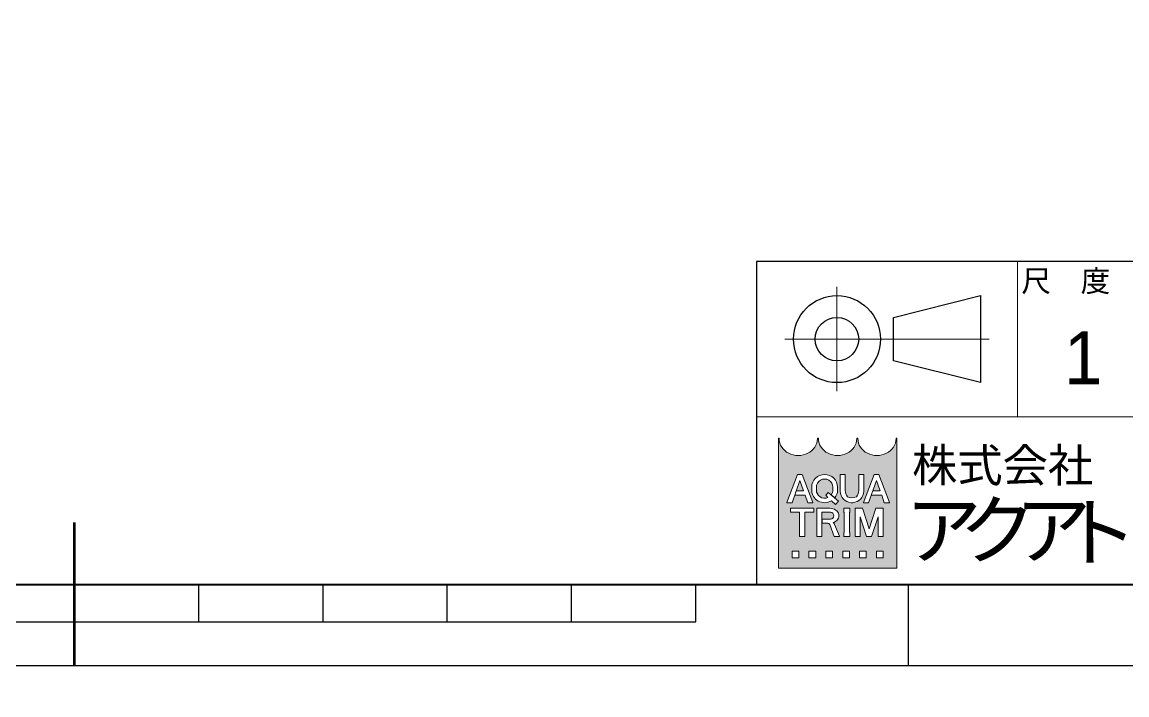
# Model space of a CAD drawing. Header units: millimetres. Extents: x 0 to 51411, y 0 to 16902.
# Drawn here: x 24248 to 24781, y 611 to 936 of the extents above; entities that cross this region are included whole.
import ezdxf
from ezdxf import colors
from ezdxf.entities.mleader import LeaderData, LeaderLine
from ezdxf.enums import TextEntityAlignment as Align
from ezdxf.math import Vec2, Vec3

# ---------------------------------------------------------------- set-up
doc = ezdxf.new("R2010")
doc.units = ezdxf.units.MM
doc.layers.add('07_寸法線', color=3, linetype='Continuous', lineweight=9)
doc.layers.add('99_図枠', color=7, linetype='Continuous', lineweight=40)
doc.styles.add('MS_G', font='MS Gothic.ttf')
doc.styles.get("Standard").update_dxf_attribs({"font": 'arial.ttf'})
doc.styles.add('表題用', font='MS PGothic.ttf')

# ---------------------------------------------------------------- blocks, each defined once
blk = doc.blocks.new('AM_BALLOON1')
at = {"transparency": 16777216}
blk.add_circle((0, 0), 5, dxfattribs=at)
blk.add_attdef('B_NUMBER', text='', height=3, dxfattribs=at).set_placement((0, 0), align=Align.MIDDLE_CENTER)
blk = doc.blocks.new('_OPEN')
at = {"color": 0, "linetype": 'ByBlock'}
for p, q in [((-1, 0.1666666666666666), (0, 0)), ((0, 0), (-1, -0.1666666666666666)), ((0, 0), (-1, 0))]:
    blk.add_line(p, q, dxfattribs=at)

msp = doc.modelspace()

# ---------------------------------------------------------------- hatches: boundary and pattern name
at = {"layer": '99_図枠', "lineweight": 5}
h = msp.add_hatch(color=256, dxfattribs=at)
h.dxf.hatch_style = 1
edge = h.paths.add_edge_path()
edge.add_arc((24670.23692709815, 734.5054424822902), 0.2716837199989025, 90, 180)
edge.add_ellipse((24660.72799689819, 734.5054424822902), major_axis=(-9.237246479962684, 0), ratio=0.8823529411764703, start_angle=360, end_angle=540, ccw=False)
edge.add_arc((24651.21906669823, 734.5054424822902), 0.2716837199989025, 3.187317984128254, 180.000000000026)
edge.add_ellipse((24641.71013649827, 734.5054424822902), major_axis=(-9.237246479962684, 0), ratio=0.8823529411764703, start_angle=360, end_angle=540, ccw=False)
edge.add_arc((24632.2012062983, 734.5054424822902), 0.2716837199989025, 3.187317984128254, 180)
edge.add_ellipse((24622.69227609834, 734.5054424822902), major_axis=(-9.237246479962684, 0), ratio=0.8823529411764703, start_angle=360, end_angle=540, ccw=False)
edge.add_arc((24613.18334589838, 734.5054424822902), 0.2716837199989025, 3.187317984128254, 90)
edge.add_line((24613.18334589838, 734.7771262022925), (24613.18334589838, 672.0181868825457))
edge.add_line((24613.18334589838, 672.0181868825439), (24670.23692709815, 672.0181868825439))
edge.add_line((24670.23692709815, 672.0181868825439), (24670.23692709815, 734.7771262022907))
h.paths.add_polyline_path([(24622.38330140924, 717.1681574679842), (24624.63588801726, 717.1681574679842), (24629.75832027323, 703.6491755608349), (24629.75832027323, 703.5839714680351), (24627.31962943601, 703.5839714680351), (24626.04439649926, 707.1652397916496), (24621.02912967124, 707.1652397916496), (24621.7643709254, 709.2300360636455), (24625.30915524511, 709.2300360636455), (24623.50959471325, 714.2837865930142), (24619.6995599905, 703.5839714680351), (24617.26086915328, 703.5839714680351), (24617.26086915328, 703.6491755608349)], flags=16)
edge = h.paths.add_edge_path(flags=16)
edge.add_ellipse((24635.4276526243, 711.1911156280057), major_axis=(-6.248725559974757, 0), ratio=0.9565217391304348, start_angle=180, end_angle=360, ccw=False)
edge.add_line((24641.67637818427, 711.1911156280057), (24641.67637818427, 709.5610133080136))
edge.add_ellipse((24635.4276526243, 709.5610133080136), major_axis=(-6.248725559974757, 0), ratio=0.9565217391304348, start_angle=142.105255317713, end_angle=180, ccw=False)
edge.add_line((24640.35877457059, 705.8898375801964), (24638.60800565308, 707.3324907051465))
edge.add_ellipse((24635.4276526243, 709.7208668009353), major_axis=(3.984475501982987, 0), ratio=0.9950358206786513, start_angle=-37.0427632869818, end_angle=0)
edge.add_line((24639.41212312436, 709.7207128887076), (24639.41212312436, 711.0312621350822))
edge.add_ellipse((24635.4276526243, 711.0312621350768), major_axis=(3.984470500066011, 0), ratio=0.9947182625257319, start_angle=360, end_angle=540)
edge.add_line((24631.44318212423, 711.0312621350768), (24631.44318212423, 709.7207270752406))
edge.add_ellipse((24635.4276526243, 709.7208668009353), major_axis=(3.984475501982987, 0), ratio=0.9950358206786513, start_angle=-180, end_angle=-65.75794872216291)
edge.add_line((24637.06364781869, 706.1057817376259), (24635.95430213229, 707.18544072441))
edge.add_line((24635.95430213228, 707.1854407244118), (24637.15771369808, 708.4632962082742))
edge.add_line((24637.15771369808, 708.4632962082742), (24642.18946635736, 704.3170758674405))
edge.add_line((24642.18946635736, 704.3170758674405), (24640.61709022573, 702.6474314003226))
edge.add_line((24640.61709022571, 702.6474314003262), (24638.72820244026, 704.4857715115977))
edge.add_ellipse((24635.4276526243, 709.5610133080136), major_axis=(-6.248725559974757, 0), ratio=0.9565217391304348, start_angle=0, end_angle=121.88362473889401, ccw=False)
edge.add_line((24629.17892706433, 709.5610133080136), (24629.17892706433, 711.1911156280057))
h.paths.add_polyline_path([(24630.16237383505, 700.8671342680445), (24630.16237383505, 698.9653482280537), (24626.08711803507, 698.9653482280537, 0.4142135623730951), (24625.81543431507, 698.6936645080514), (24625.81543431507, 687.2829482681027), (24623.37028083508, 687.2829482681027), (24623.37028083508, 698.6936645080514, 0.4142135623730951), (24623.09859711508, 698.9653482280537), (24619.02334131509, 698.9653482280537), (24619.02334131509, 700.8671342680445)], flags=16)
edge = h.paths.add_edge_path(flags=16)
edge.add_line((24631.71092689708, 700.8671342680445), (24637.95965245706, 700.8671342680445))
edge.add_ellipse((24637.95965245705, 697.2937001913942), major_axis=(-4.385548656235335, 7.500000000000001e-16), ratio=0.8148203011203055, start_angle=111.3869747349855, end_angle=270, ccw=False)
edge.add_arc((24638.63218767683, 692.4509139508391), 1.776322156966098, 22.272952259934925, 58.5531130129101, ccw=False)
edge.add_line((24640.27597621008, 693.1241744229173), (24642.61688483329, 687.3916217560982))
edge.add_line((24642.61688483329, 687.3916217561), (24642.61688483329, 687.2829482681009))
edge.add_line((24642.61688483329, 687.2829482681027), (24639.9815527493, 687.2829482681027))
edge.add_line((24639.9815527493, 687.2829482681027), (24637.91351386123, 693.0393680146044))
edge.add_arc((24636.90540215733, 692.6335312347492), 1.08673487999562, 21.92829786654815, 90)
edge.add_line((24636.90540215733, 693.7202661147403), (24634.23758549307, 693.7202661147403))
edge.add_line((24634.23758549307, 693.7202661147403), (24634.23758549307, 695.622052154733))
edge.add_line((24634.23758549307, 695.6220521547384), (24638.28567292105, 695.6220521547384))
edge.add_arc((24638.22738365106, 697.2937001913942), 1.672663982233704, 271.9970571044072, 448.0029428955928)
edge.add_line((24638.28567292105, 698.9653482280537), (24634.15608037707, 698.9653482280537))
edge.add_line((24634.15608037707, 698.9653482280537), (24634.15608037707, 687.2829482681009))
edge.add_line((24634.15608037707, 687.2829482681027), (24631.71092689708, 687.2829482681027))
edge.add_line((24631.71092689708, 687.2829482681027), (24631.71092689708, 700.86713426805))
h.paths.add_polyline_path([(24642.93226445353, 717.1681574679842), (24645.37741793352, 717.1681574679842), (24645.37741793352, 709.5610133080136, 0.175030561155744), (24646.45607512423, 706.4475632134763, 0.2571496110314638), (24650.81917002278, 706.4475632134763, 0.1750305611562702), (24651.89782721348, 709.5610133080172), (24651.89782721348, 717.1681574679842), (24654.34298069347, 717.1681574679842), (24654.34298069347, 709.0695310236824, -0.3793912406243967), (24649.0451481535, 703.5839714680351), (24648.2300969935, 703.5839714680351, -0.3793912406243716), (24642.93226445353, 709.0695310236824)], flags=16)
h.paths.add_polyline_path([(24644.67719266315, 700.8671342680445), (24647.66571358313, 700.8671342680445), (24647.66571358313, 698.9653482280537, 0.4142135623730951), (24647.39402986314, 698.6936645080514), (24647.39402986314, 689.4564180280886, 0.4142135623730951), (24647.66571358313, 689.1847343080935), (24647.66571358313, 687.2829482681027), (24644.67719266315, 687.2829482681027), (24644.67719266315, 689.1847343080935, 0.4142135623730951), (24644.94887638315, 689.4564180280886), (24644.94887638315, 698.6936645080514, 0.4142135623730951), (24644.67719266315, 698.9653482280537)], flags=16)
h.paths.add_polyline_path([(24650.11351446839, 700.8671342680445), (24653.66159228706, 700.8671342680445), (24656.90560746836, 691.0011544816789), (24660.14962264967, 700.8671342680445), (24663.69995203326, 700.8671342680445), (24663.69995203326, 687.2829482681027), (24661.25479855327, 687.2829482681027), (24661.25479855327, 696.7918784680642), (24658.12818420836, 687.2829482681027), (24655.68303072837, 687.2829482681027), (24652.55641638345, 696.7918784680642), (24652.55866794838, 687.2829482681027), (24650.11351446839, 687.2829482681027)], flags=16)
h.paths.add_polyline_path([(24659.32775241927, 717.1681574679842), (24661.58033902728, 717.1681574679842), (24666.70277128325, 703.6491755608349), (24666.70277128325, 703.5839714680351), (24664.26408044602, 703.5839714680351), (24662.98884750928, 707.1652397916496), (24657.97358068127, 707.1652397916496), (24658.70882193542, 709.2300360636455), (24662.25360625513, 709.2300360636455), (24660.45404572328, 714.2837865930142), (24656.64401100052, 703.5839714680351), (24654.2053201633, 703.5839714680351), (24654.2053201633, 703.6491755608349)], flags=16)
h.paths.add_polyline_path([(24619.70375517836, 680.1686984825119), (24622.96395981834, 680.1686984825119), (24622.96395981834, 676.9084938425276), (24619.70375517836, 676.9084938425276)], flags=16)
h.paths.add_polyline_path([(24627.85426677832, 680.1686984825119), (24631.1144714183, 680.1686984825119), (24631.1144714183, 676.9084938425276), (24627.85426677832, 676.9084938425276)], flags=16)
h.paths.add_polyline_path([(24636.00477837829, 680.1686984825119), (24639.26498301828, 680.1686984825119), (24639.26498301828, 676.9084938425276), (24636.00477837829, 676.9084938425276)], flags=16)
h.paths.add_polyline_path([(24644.15528997825, 680.1686984825119), (24647.41549461824, 680.1686984825119), (24647.41549461824, 676.9084938425276), (24644.15528997825, 676.9084938425276)], flags=16)
h.paths.add_polyline_path([(24652.30580157822, 680.1686984825119), (24655.56600621821, 680.1686984825119), (24655.56600621821, 676.9084938425276), (24652.30580157822, 676.9084938425276)], flags=16)
h.paths.add_polyline_path([(24660.45631317819, 680.1686984825119), (24663.71651781817, 680.1686984825119), (24663.71651781817, 676.9084938425276), (24660.45631317819, 676.9084938425276)], flags=16)

# ---------------------------------------------------------------- linework, layer by layer
at = {"layer": '99_図枠', "lineweight": 13}
for p, q in [((24728.54025943617, 745.0510865412234), (24728.54025943617, 820.0510865409251)), ((24641.39025943652, 757.3510865411754), (24641.39025943652, 807.7510865409731)), ((24616.19025943663, 782.5510865410706), (24714.89025943622, 782.5510865410706)), ((24946.63116852613, 745.0510865412234), (24602.54025943668, 745.0510865412234))]:
    msp.add_line(p, q, dxfattribs=at)
at = {"layer": '99_図枠', "lineweight": 5}
for p, q in [((24613.18334589838, 672.0181868825439), (24613.18334589838, 734.7771262022925)), ((24670.23692709815, 734.7771262022925), (24670.23692709815, 672.0181868825439)), ((24617.26086915328, 703.6491755608349), (24622.38330140924, 717.1681574679842)), ((24622.38330140924, 717.1681574679842), (24624.63588801726, 717.1681574679842)), ((24629.75832027323, 703.6491755608349), (24624.63588801726, 717.1681574679842)), ((24642.93226445353, 709.0695310236824), (24642.93226445353, 717.1681574679842)), ((24645.37741793352, 717.1681574679842), (24642.93226445353, 717.1681574679842)), ((24645.37741793352, 709.5610133080136), (24645.37741793352, 717.1681574679842)), ((24651.89782721348, 709.5610133080136), (24651.89782721348, 717.1681574679842)), ((24651.89782721348, 717.1681574679842), (24654.34298069347, 717.1681574679842)), ((24654.2053201633, 703.6491755608349), (24659.32775241927, 717.1681574679842)), ((24654.34298069347, 709.0695310236824), (24654.34298069347, 717.1681574679842)), ((24659.32775241927, 717.1681574679842), (24661.58033902728, 717.1681574679842)), ((24666.70277128325, 703.6491755608349), (24661.58033902728, 717.1681574679842)), ((24619.6995599905, 703.5839714680351), (24623.50959471325, 714.2837865930142)), ((24625.30915524511, 709.2300360636455), (24623.50959471325, 714.2837865930142)), ((24629.17892706433, 711.1911156280057), (24629.17892706433, 709.5610133080136)), ((24631.44318212423, 711.0312621350768), (24631.44318212423, 709.7271802790838)), ((24639.41212312436, 711.0312621350768), (24639.41212312436, 709.7271802790838)), ((24641.67637818427, 711.1911156280057), (24641.67637818427, 709.5610133080136)), ((24656.64401100052, 703.5839714680351), (24660.45404572328, 714.2837865930142)), ((24662.25360625513, 709.2300360636455), (24660.45404572328, 714.2837865930142)), ((24621.02912967124, 707.1652397916496), (24621.7643709254, 709.2300360636455)), ((24621.02912967124, 707.1652397916496), (24626.04439649926, 707.1652397916496)), ((24621.7643709254, 709.2300360636455), (24625.30915524511, 709.2300360636455)), ((24627.31962943601, 703.5839714680351), (24626.04439649926, 707.1652397916496)), ((24635.95430213228, 707.1854407244118), (24637.15771369808, 708.4632962082742)), ((24635.95430213228, 707.1854407244118), (24637.06364781869, 706.1057817376259)), ((24637.15771369808, 708.4632962082742), (24642.18946635736, 704.3170758674405)), ((24638.60800565309, 707.3324907051447), (24640.35877457059, 705.8898375801964)), ((24638.72820244027, 704.4857715115995), (24640.61709022571, 702.6474314003262)), ((24657.97358068127, 707.1652397916496), (24658.70882193542, 709.2300360636455)), ((24657.97358068127, 707.1652397916496), (24662.98884750928, 707.1652397916496)), ((24658.70882193542, 709.2300360636455), (24662.25360625513, 709.2300360636455)), ((24664.26408044602, 703.5839714680351), (24662.98884750928, 707.1652397916496)), ((24617.26086915328, 703.5839714680351), (24617.26086915328, 703.6491755608349)), ((24617.26086915328, 703.6491755608349), (24617.26086915328, 703.6491755608349)), ((24617.26086915328, 703.5839714680351), (24617.26086915328, 703.6491755608349)), ((24617.26086915328, 703.5839714680351), (24619.6995599905, 703.5839714680351)), ((24619.02334131509, 700.8671342680445), (24630.16237383505, 700.8671342680445)), ((24619.02334131509, 700.8671342680445), (24619.02334131509, 698.9653482280537)), ((24629.75832027323, 703.5839714680351), (24627.31962943601, 703.5839714680351)), ((24629.75832027323, 703.5839714680351), (24629.75832027323, 703.6491755608349)), ((24630.16237383505, 700.8671342680445), (24630.16237383505, 698.9653482280537)), ((24631.71092689708, 700.8671342680445), (24631.71092689708, 687.2829482681027)), ((24631.71092689708, 700.8671342680445), (24637.95965245705, 700.8671342680445)), ((24640.61709022571, 702.6474314003262), (24642.18946635736, 704.3170758674405)), ((24644.67719266315, 700.8671342680445), (24647.66571358313, 700.8671342680445)), ((24644.67719266315, 700.8671342680445), (24644.67719266315, 698.9653482280537)), ((24647.66571358313, 700.8671342680445), (24647.66571358313, 698.9653482280537)), ((24649.0451481535, 703.5839714680351), (24648.2300969935, 703.5839714680351)), ((24650.11351446839, 700.8671342680445), (24650.11351446839, 687.2829482681027)), ((24650.11351446839, 700.8671342680445), (24653.66159228706, 700.8671342680445)), ((24656.90560746836, 691.0011544816789), (24653.66159228706, 700.8671342680445)), ((24654.2053201633, 703.5839714680351), (24654.2053201633, 703.6491755608349)), ((24654.2053201633, 703.6491755608349), (24654.2053201633, 703.6491755608349)), ((24654.2053201633, 703.5839714680351), (24654.2053201633, 703.6491755608349)), ((24654.2053201633, 703.5839714680351), (24656.64401100052, 703.5839714680351)), ((24656.90560746836, 691.0011544816789), (24660.14962264967, 700.8671342680445)), ((24663.69995203326, 700.8671342680445), (24660.14962264967, 700.8671342680445)), ((24663.69995203326, 687.2829482681027), (24663.69995203326, 700.8671342680445)), ((24666.70277128325, 703.5839714680351), (24664.26408044602, 703.5839714680351)), ((24666.70277128325, 703.5839714680351), (24666.70277128325, 703.6491755608349)), ((24619.02334131509, 698.9653482280537), (24623.09859711508, 698.9653482280537)), ((24623.37028083508, 687.2829482681027), (24623.37028083508, 698.6936645080514)), ((24625.81543431507, 687.2829482681027), (24625.81543431507, 698.6936645080514)), ((24626.08711803507, 698.9653482280537), (24630.16237383505, 698.9653482280537)), ((24634.15608037707, 687.2829482681027), (24634.15608037707, 698.9653482280537)), ((24634.15608037707, 698.9653482280537), (24638.28567292105, 698.9653482280537)), ((24634.23758549307, 693.7202661147403), (24634.23758549307, 695.6220521547384)), ((24634.23758549307, 695.6220521547384), (24638.28567292105, 695.6220521547384)), ((24634.23758549307, 693.7202661147403), (24636.90540215733, 693.7202661147403)), ((24644.94887638315, 689.4564180280886), (24644.94887638315, 698.6936645080514)), ((24647.39402986314, 689.4564180280886), (24647.39402986314, 698.6936645080514)), ((24652.55866794838, 687.2829482681027), (24652.55641638345, 696.7918784680642)), ((24655.68303072837, 687.2829482681027), (24652.55641638345, 696.7918784680642)), ((24658.12818420836, 687.2829482681027), (24661.25479855327, 696.7918784680642)), ((24661.25479855327, 696.7918784680642), (24661.25479855327, 687.2829482681027)), ((24637.91351386122, 693.0393680146026), (24639.9815527493, 687.2829482681027)), ((24640.27597621008, 693.124174422921), (24642.61688483329, 687.3916217561)), ((24644.67719266315, 687.2829482681027), (24644.67719266315, 689.1847343080935)), ((24647.66571358313, 687.2829482681027), (24647.66571358313, 689.1847343080935)), ((24623.37028083508, 687.2829482681027), (24625.81543431507, 687.2829482681027)), ((24631.71092689708, 687.2829482681027), (24634.15608037707, 687.2829482681027)), ((24639.9815527493, 687.2829482681027), (24642.61688483329, 687.2829482681027)), ((24642.61688483329, 687.3916217561), (24642.61688483329, 687.2829482681027)), ((24644.67719266315, 687.2829482681027), (24647.66571358313, 687.2829482681027)), ((24650.11351446839, 687.2829482681027), (24652.55866794838, 687.2829482681027)), ((24655.68303072837, 687.2829482681027), (24658.12818420836, 687.2829482681027)), ((24661.25479855327, 687.2829482681027), (24663.69995203326, 687.2829482681027)), ((24619.70375517836, 680.1686984825119), (24622.96395981834, 680.1686984825119)), ((24619.70375517836, 680.1686984825119), (24619.70375517836, 676.9084938425276)), ((24622.96395981834, 680.1686984825119), (24622.96395981834, 676.9084938425276)), ((24627.85426677832, 680.1686984825119), (24631.1144714183, 680.1686984825119)), ((24627.85426677832, 680.1686984825119), (24627.85426677832, 676.9084938425276)), ((24631.1144714183, 680.1686984825119), (24631.1144714183, 676.9084938425276)), ((24636.00477837829, 680.1686984825119), (24639.26498301828, 680.1686984825119)), ((24636.00477837829, 680.1686984825119), (24636.00477837829, 676.9084938425276)), ((24639.26498301828, 680.1686984825119), (24639.26498301828, 676.9084938425276)), ((24644.15528997825, 680.1686984825119), (24647.41549461824, 680.1686984825119)), ((24644.15528997825, 680.1686984825119), (24644.15528997825, 676.9084938425276)), ((24647.41549461824, 680.1686984825119), (24647.41549461824, 676.9084938425276)), ((24652.30580157822, 680.1686984825119), (24655.56600621821, 680.1686984825119)), ((24652.30580157822, 680.1686984825119), (24652.30580157822, 676.9084938425276)), ((24655.56600621821, 680.1686984825119), (24655.56600621821, 676.9084938425276)), ((24663.71651781817, 680.1686984825119), (24660.45631317819, 680.1686984825119)), ((24660.45631317819, 680.1686984825119), (24660.45631317819, 676.9084938425276)), ((24663.71651781817, 680.1686984825119), (24663.71651781817, 676.9084938425276)), ((24622.96395981834, 676.9084938425276), (24619.70375517836, 676.9084938425276)), ((24631.1144714183, 676.9084938425276), (24627.85426677832, 676.9084938425276)), ((24639.26498301828, 676.9084938425276), (24636.00477837829, 676.9084938425276)), ((24647.41549461824, 676.9084938425276), (24644.15528997825, 676.9084938425276)), ((24655.56600621821, 676.9084938425276), (24652.30580157822, 676.9084938425276)), ((24660.45631317819, 676.9084938425276), (24663.71651781817, 676.9084938425276)), ((24670.23692709815, 672.0181868825439), (24613.18334589838, 672.0181868825439))]:
    msp.add_line(p, q, dxfattribs=at)
at = {"layer": '99_図枠', "lineweight": 53}
msp.add_line((24273.20025943329, 625.0510865415508), (24273.20025943329, 694.0510865415508), dxfattribs=at)
at = {"layer": '99_図枠', "lineweight": 25}
for p, q in [((24333.20025943329, 646.0510865415508), (24333.20025943329, 664.0510865415508)), ((24393.20025943329, 646.0510865415508), (24393.20025943329, 664.0510865415508)), ((24453.20025943329, 646.0510865415508), (24453.20025943329, 664.0510865415508)), ((24513.20025943329, 646.0510865415508), (24513.20025943329, 664.0510865415508)), ((24573.20025943329, 646.0510865415508), (24573.20025943329, 664.0510865415508)), ((24675.98025943329, 625.0510865415508), (24675.98025943329, 664.0510865415508)), ((23973.20025943329, 646.0510865415508), (24573.20025943329, 646.0510865415508))]:
    msp.add_line(p, q, dxfattribs=at)
at = {"layer": '99_図枠'}
msp.add_lwpolyline([(23181.74025943328, 664.0510865415508), (25442.54025943328, 664.0510865415508), (25442.54025943328, 2294.989086541553), (23181.74025943328, 2294.989086541553)], close=True, dxfattribs=at)
at = {"layer": '99_図枠', "lineweight": 25}
msp.add_lwpolyline([(24602.54025943668, 664.0510865415508), (25442.54025943328, 664.0510865415508), (25442.54025943328, 820.0510865409251), (24602.54025943668, 820.0510865409251)], close=True, dxfattribs=at)
msp.add_lwpolyline([(24668.69025943641, 793.051086541027), (24710.69025943624, 803.5510865409906), (24710.69025943624, 761.5510865411579), (24668.69025943641, 772.0510865411143), (24668.69025943641, 793.051086541027)], dxfattribs=at)
for radius in [20.99999999991515, 10.49999999995758]:
    msp.add_circle((24641.39025943652, 782.5510865410706), radius, dxfattribs=at)
at = {"layer": '99_図枠', "lineweight": 5}
for centre, radius, start, end in [((24613.18334589838, 734.5054424822902), 0.2716837199989025, 0, 90), ((24632.2012062983, 734.5054424822902), 0.2716837199989025, 0, 180), ((24632.2012062983, 734.5054424822902), 0.2716837199989025, 0, 90), ((24651.21906669823, 734.5054424822902), 0.2716837199989025, 0, 180), ((24670.23692709815, 734.5054424822902), 0.2716837199989025, 90, 180), ((24648.67559893439, 709.3152721658462), 5.748589363319725, 182.4500309922622, 265.555257288629), ((24650.22751854468, 709.4977585561337), 4.850513076163407, 179.2527938813873, 218.9645718468711), ((24648.6376225735, 710.408857581444), 4.522278446000136, 241.1577278083185, 298.8422721916815), ((24648.59964621261, 709.3152721658462), 5.748589363319725, 274.444742711371, 357.5499690077378), ((24647.04772660232, 709.4977585561337), 4.85051307616286, 321.0354281531289, 0.7472061186126783), ((24623.09859711508, 698.6936645080514), 0.2716837199989025, 0, 90), ((24626.08711803507, 698.6936645080514), 0.2716837199989025, 90, 180), ((24636.90540215733, 692.6335312347492), 1.08673487999561, 21.92829786655176, 90), ((24638.22738365106, 697.2937001913942), 1.672663982233704, 271.9970571043542, 88.00294289543729), ((24638.63218767683, 692.4509139508391), 1.776322156966128, 22.27295225998464, 58.55311301286493), ((24644.67719266315, 698.6936645080514), 0.2716837199989025, 0, 90), ((24647.66571358313, 698.6936645080514), 0.2716837199989025, 90, 180), ((24644.67719266315, 689.4564180280886), 0.2716837199989025, 270, 0), ((24647.66571358313, 689.4564180280886), 0.2716837199989025, 180, 270)]:
    msp.add_arc(centre, radius, start, end, dxfattribs=at)
for centre, major_axis, ratio, start_param, end_param in [((24622.69227609834, 734.5054424822902), (-9.237246479962684, 0), 0.8823529411764703, 6.283185307179585, 9.424777960769381), ((24641.71013649827, 734.5054424822902), (-9.237246479962684, 0), 0.8823529411764703, 6.283185307179585, 9.424777960769381), ((24660.72799689819, 734.5054424822902), (-9.237246479962684, 0), 0.8823529411764703, 6.283185307179585, 9.424777960769381), ((24635.4276526243, 711.1911156280057), (-6.248725559974757, 0), 0.9565217391304348, 3.141592653589793, 6.283185307179585), ((24635.4276526243, 711.0312621350768), (3.984470500066011, 0), 0.9947182625257319, 6.283185307179585, 9.424777960769381), ((24637.95965245705, 697.2937001913942), (-4.385548656235335, 7.500000000000001e-16), 0.8148203011203055, 1.944069452961234, 4.712388980384689)]:
    msp.add_ellipse(centre, major_axis=major_axis, ratio=ratio, start_param=start_param, end_param=end_param, dxfattribs=at)
at = {"layer": '99_図枠', "lineweight": 5, "extrusion": (0, 0, -1)}
for centre, major_axis, ratio, start_param, end_param in [((24635.4276526243, 709.7208668009353), (3.984475501982987, 0), 0.9950358206786509, 7.430878021738926, 9.424777960769381), ((24635.4276526243, 709.7208668009353), (3.984475501982987, 0), 0.9950358206786509, 6.283185307179585, 6.929703490574294), ((24635.4276526243, 709.5610133080136), (-6.248725559974757, 0), 0.9565217391304348, 4.155914751220672, 6.283185307179585), ((24635.4276526243, 709.5610133080136), (-6.248725559974757, 0), 0.9565217391304348, 3.141592653589793, 3.802980717498314)]:
    msp.add_ellipse(centre, major_axis=major_axis, ratio=ratio, start_param=start_param, end_param=end_param, dxfattribs=at)
at = {"layer": 'Defpoints'}
msp.add_lwpolyline([(23064.86025943328, 625.0510865415508), (25481.54025943328, 625.0510865415508), (25481.54025943328, 2333.989086541553), (23064.86025943328, 2333.989086541553)], close=True, dxfattribs=at)

# ---------------------------------------------------------------- texts
at = {"style": '表題用'}
msp.add_attdef('1：3', text='', height=25.5, dxfattribs=at).set_placement((24787.04025943593, 773.5510865411106), align=Align.MIDDLE)
at = {"layer": '99_図枠', "style": '表題用'}
msp.add_text('尺\u3000度', height=10.5, dxfattribs=at).set_placement((24730.44306591863, 810.6574177953826), align=Align.MIDDLE_LEFT)
at = {"layer": '99_図枠', "lineweight": 5, "style": 'MS_G'}
for s, height, p in [('株式会社', 16.0379999999352, (24721.39907070777, 721.6411508071378)), ('ク', 27.08639999989055, (24718.88927697967, 690.4084973486551)), ('ア', 27.08639999989055, (24692.78303747588, 690.4084973486551)), ('ア', 27.08639999989055, (24745.72920211377, 690.4084973486551)), ('ト', 27.08639999989055, (24768.08194322796, 689.268497348663))]:
    msp.add_text(s, height=height, dxfattribs=at).set_placement(p, align=Align.MIDDLE_CENTER)

# ---------------------------------------------------------------- leaders
at = {"layer": '07_寸法線'}
ml = msp.add_multileader_block('Standard', dxfattribs=at)
ml.set_content('AM_BALLOON1', color=256, scale=7.087070454545452)
ml.set_attribute('B_NUMBER', '28', width=0)
ml.set_leader_properties(color=256, linetype='ByLayer', lineweight=-1)
ml.set_arrow_properties(name='OPEN')
ml.build(insert=Vec2(0, 0))
ml.multileader.update_dxf_attribs({"leader_type": 0, "has_dogleg": 0, "text_right_attachment_type": 6, "dogleg_length": 0, "arrow_head_size": 3.54375, "scale": 2.5, "block_connection_type": 1})
ctx = ml.context
ctx.base_point, ctx.scale, ctx.char_height, ctx.arrow_head_size, ctx.landing_gap_size, ctx.plane_origin = Vec3(32779.86790722382, 3275.518489826671), 2.5, 7.087499999999999, 3.54375, 3.54375, Vec3(32779.86790722382, 3275.518489826671)
ctx.right_attachment, ctx.attachment_type = 6, 1
notes = []
notes.append((ctx, [(0, (0, 0, 0), (0, 0), (1, 0), 1, [])]))
ctx.block.insert = Vec3(32779.86790722382, 3275.518489826671)
ml = msp.add_multileader_block('Standard', dxfattribs=at)
ml.set_content('AM_BALLOON1', color=256, scale=7.087070454545452)
ml.set_attribute('B_NUMBER', '29', width=0)
ml.set_leader_properties(color=256, linetype='ByLayer', lineweight=-1)
ml.set_arrow_properties(name='OPEN')
ml.build(insert=Vec2(0, 0))
ml.multileader.update_dxf_attribs({"leader_type": 0, "has_dogleg": 0, "text_right_attachment_type": 6, "dogleg_length": 0, "arrow_head_size": 3.54375, "scale": 2.5, "block_connection_type": 1})
ctx = ml.context
ctx.base_point, ctx.scale, ctx.char_height, ctx.arrow_head_size, ctx.landing_gap_size, ctx.plane_origin = Vec3(34667.76764677695, 3275.518489826671), 2.5, 7.087499999999999, 3.54375, 3.54375, Vec3(34667.76764677695, 3275.518489826671)
ctx.right_attachment, ctx.attachment_type = 6, 1
notes.append((ctx, [(0, (0, 0, 0), (0, 0), (1, 0), 1, [])]))
ctx.block.insert = Vec3(34667.76764677695, 3275.518489826671)
ml = msp.add_multileader_block('Standard', dxfattribs=at)
ml.set_content('AM_BALLOON1', color=256, scale=7.087070454545452)
ml.set_attribute('B_NUMBER', '27', width=0)
ml.set_leader_properties(color=256, linetype='ByLayer', lineweight=-1)
ml.set_arrow_properties(name='OPEN')
ml.build(insert=Vec2(0, 0))
ml.multileader.update_dxf_attribs({"leader_type": 0, "has_dogleg": 0, "text_right_attachment_type": 6, "dogleg_length": 0, "arrow_head_size": 3.54375, "scale": 2.5, "block_connection_type": 1})
ctx = ml.context
ctx.base_point, ctx.scale, ctx.char_height, ctx.arrow_head_size, ctx.landing_gap_size, ctx.plane_origin = Vec3(30037.827607833, 2881.683867340932), 2.5, 7.087499999999999, 3.54375, 3.54375, Vec3(30037.827607833, 2881.683867340932)
ctx.right_attachment, ctx.attachment_type = 6, 1
notes.append((ctx, [(0, (0, 0, 0), (0, 0), (1, 0), 1, [])]))
ctx.block.insert = Vec3(30037.827607833, 2881.683867340932)
ml = msp.add_multileader_block('Standard', dxfattribs=at)
ml.set_content('AM_BALLOON1', color=256, scale=7.087070454545452)
ml.set_attribute('B_NUMBER', '26', width=0)
ml.set_leader_properties(color=256, linetype='ByLayer', lineweight=-1)
ml.set_arrow_properties(name='OPEN')
ml.build(insert=Vec2(0, 0))
ml.multileader.update_dxf_attribs({"leader_type": 0, "has_dogleg": 0, "text_right_attachment_type": 6, "dogleg_length": 0, "arrow_head_size": 3.54375, "scale": 2.5, "block_connection_type": 1})
ctx = ml.context
ctx.base_point, ctx.scale, ctx.char_height, ctx.arrow_head_size, ctx.landing_gap_size, ctx.plane_origin = Vec3(28646.00433725809, 2598.074680459499), 2.5, 7.087499999999999, 3.54375, 3.54375, Vec3(28646.00433725809, 2598.074680459499)
ctx.right_attachment, ctx.attachment_type = 6, 1
notes.append((ctx, [(0, (0, 0, 0), (0, 0), (1, 0), 1, [])]))
ctx.block.insert = Vec3(28646.00433725809, 2598.074680459499)
ml = msp.add_multileader_block('Standard', dxfattribs=at)
ml.set_content('AM_BALLOON1', color=256, scale=5.624659090909089)
ml.set_attribute('B_NUMBER', '20', width=0)
ml.set_leader_properties(color=256, linetype='ByLayer', lineweight=-1)
ml.set_arrow_properties(name='OPEN')
ml.build(insert=Vec2(0, 0))
ml.multileader.update_dxf_attribs({"leader_type": 0, "has_dogleg": 0, "text_right_attachment_type": 6, "dogleg_length": 0, "arrow_head_size": 2.8125, "scale": 2.5, "block_connection_type": 1})
ctx = ml.context
ctx.base_point, ctx.scale, ctx.char_height, ctx.arrow_head_size, ctx.landing_gap_size, ctx.plane_origin = Vec3(25957.69175267244, 2209.707713060188), 2.5, 5.625, 2.8125, 2.8125, Vec3(25957.69175267244, 2209.707713060188)
ctx.right_attachment, ctx.attachment_type = 6, 1
notes.append((ctx, [(0, (0, 0, 0), (0, 0), (1, 0), 1, [])]))
ctx.block.insert = Vec3(25957.69175267244, 2209.707713060188)
ml = msp.add_multileader_block('Standard', dxfattribs=at)
ml.set_content('AM_BALLOON1', color=256, scale=5.624659090909089)
ml.set_attribute('B_NUMBER', '23', width=0)
ml.set_leader_properties(color=256, linetype='ByLayer', lineweight=-1)
ml.set_arrow_properties(name='OPEN')
ml.build(insert=Vec2(0, 0))
ml.multileader.update_dxf_attribs({"leader_type": 0, "has_dogleg": 0, "text_right_attachment_type": 6, "dogleg_length": 0, "arrow_head_size": 2.8125, "scale": 2.5, "block_connection_type": 1})
ctx = ml.context
ctx.base_point, ctx.scale, ctx.char_height, ctx.arrow_head_size, ctx.landing_gap_size, ctx.plane_origin = Vec3(27229.91050739768, 2209.707713060188), 2.5, 5.625, 2.8125, 2.8125, Vec3(27229.91050739768, 2209.707713060188)
ctx.right_attachment, ctx.attachment_type = 6, 1
notes.append((ctx, [(0, (0, 0, 0), (0, 0), (1, 0), 1, [])]))
ctx.block.insert = Vec3(27229.91050739768, 2209.707713060188)
ml = msp.add_multileader_block('Standard', dxfattribs=at)
ml.set_content('AM_BALLOON1', color=256, scale=4.999696969696967)
ml.set_attribute('B_NUMBER', '30', width=0)
ml.set_leader_properties(color=256, linetype='ByLayer', lineweight=-1)
ml.set_arrow_properties(name='OPEN')
ml.build(insert=Vec2(0, 0))
ml.multileader.update_dxf_attribs({"leader_type": 0, "has_dogleg": 0, "text_right_attachment_type": 6, "dogleg_length": 0, "arrow_head_size": 2.5, "scale": 2.5, "block_connection_type": 1})
ctx = ml.context
ctx.base_point, ctx.scale, ctx.char_height, ctx.arrow_head_size, ctx.landing_gap_size, ctx.plane_origin = Vec3(36368.35157743798, 1874.030656362359), 2.5, 5, 2.5, 2.5, Vec3(36368.35157743798, 1874.030656362359)
ctx.right_attachment, ctx.attachment_type = 6, 1
notes.append((ctx, [(0, (0, 0, 0), (0, 0), (1, 0), 1, [])]))
ctx.block.insert = Vec3(36368.35157743798, 1874.030656362359)
ml = msp.add_multileader_block('Standard', dxfattribs=at)
ml.set_content('AM_BALLOON1', color=256, scale=4.999696969696967)
ml.set_attribute('B_NUMBER', '31', width=0)
ml.set_leader_properties(color=256, linetype='ByLayer', lineweight=-1)
ml.set_arrow_properties(name='OPEN')
ml.build(insert=Vec2(0, 0))
ml.multileader.update_dxf_attribs({"leader_type": 0, "has_dogleg": 0, "text_right_attachment_type": 6, "dogleg_length": 0, "arrow_head_size": 2.5, "scale": 2.5, "block_connection_type": 1})
ctx = ml.context
ctx.base_point, ctx.scale, ctx.char_height, ctx.arrow_head_size, ctx.landing_gap_size, ctx.plane_origin = Vec3(37494.70823537628, 1874.030656362359), 2.5, 5, 2.5, 2.5, Vec3(37494.70823537628, 1874.030656362359)
ctx.right_attachment, ctx.attachment_type = 6, 1
notes.append((ctx, [(0, (0, 0, 0), (0, 0), (1, 0), 1, [])]))
ctx.block.insert = Vec3(37494.70823537628, 1874.030656362359)
ml = msp.add_multileader_block('Standard', dxfattribs=at)
ml.set_content('AM_BALLOON1', color=256, scale=5.624659090909089)
ml.set_attribute('B_NUMBER', '21', width=0)
ml.set_leader_properties(color=256, linetype='ByLayer', lineweight=-1)
ml.set_arrow_properties(name='OPEN')
ml.build(insert=Vec2(0, 0))
ml.multileader.update_dxf_attribs({"leader_type": 0, "has_dogleg": 0, "text_right_attachment_type": 6, "dogleg_length": 0, "arrow_head_size": 2.8125, "scale": 2.5, "block_connection_type": 1})
ctx = ml.context
ctx.base_point, ctx.scale, ctx.char_height, ctx.arrow_head_size, ctx.landing_gap_size, ctx.plane_origin = Vec3(25957.69175267244, 1752.744928186951), 2.5, 5.625, 2.8125, 2.8125, Vec3(25957.69175267244, 1752.744928186951)
ctx.right_attachment, ctx.attachment_type = 6, 1
notes.append((ctx, [(0, (0, 0, 0), (0, 0), (1, 0), 1, [])]))
ctx.block.insert = Vec3(25957.69175267244, 1752.744928186951)
ml = msp.add_multileader_block('Standard', dxfattribs=at)
ml.set_content('AM_BALLOON1', color=256, scale=5.624659090909089)
ml.set_attribute('B_NUMBER', '24', width=0)
ml.set_leader_properties(color=256, linetype='ByLayer', lineweight=-1)
ml.set_arrow_properties(name='OPEN')
ml.build(insert=Vec2(0, 0))
ml.multileader.update_dxf_attribs({"leader_type": 0, "has_dogleg": 0, "text_right_attachment_type": 6, "dogleg_length": 0, "arrow_head_size": 2.8125, "scale": 2.5, "block_connection_type": 1})
ctx = ml.context
ctx.base_point, ctx.scale, ctx.char_height, ctx.arrow_head_size, ctx.landing_gap_size, ctx.plane_origin = Vec3(27229.91050739768, 1649.936481499162), 2.5, 5.625, 2.8125, 2.8125, Vec3(27229.91050739768, 1649.936481499162)
ctx.right_attachment, ctx.attachment_type = 6, 1
notes.append((ctx, [(0, (0, 0, 0), (0, 0), (1, 0), 1, [])]))
ctx.block.insert = Vec3(27229.91050739768, 1649.936481499162)
ml = msp.add_multileader_block('Standard', dxfattribs=at)
ml.set_content('AM_BALLOON1', color=256, scale=3.499787878787877)
ml.set_attribute('B_NUMBER', '1', width=0)
ml.set_leader_properties(color=256, linetype='ByLayer', lineweight=-1)
ml.set_arrow_properties(name='OPEN')
ml.build(insert=Vec2(0, 0))
ml.multileader.update_dxf_attribs({"leader_type": 0, "has_dogleg": 0, "text_right_attachment_type": 6, "dogleg_length": 0, "arrow_head_size": 1.75, "scale": 2.5, "block_connection_type": 1})
ctx = ml.context
ctx.base_point, ctx.scale, ctx.char_height, ctx.arrow_head_size, ctx.landing_gap_size, ctx.plane_origin = Vec3(43910.76680810345, 1565.524676473564), 2.5, 3.5, 1.75, 1.75, Vec3(43910.76680810345, 1565.524676473564)
ctx.right_attachment, ctx.attachment_type = 6, 1
notes.append((ctx, [(0, (0, 0, 0), (0, 0), (1, 0), 1, [])]))
ctx.block.insert = Vec3(43910.76680810345, 1565.524676473564)
ml = msp.add_multileader_block('Standard', dxfattribs=at)
ml.set_content('AM_BALLOON1', color=256, scale=3.499787878787877)
ml.set_attribute('B_NUMBER', '2', width=0)
ml.set_leader_properties(color=256, linetype='ByLayer', lineweight=-1)
ml.set_arrow_properties(name='OPEN')
ml.build(insert=Vec2(0, 0))
ml.multileader.update_dxf_attribs({"leader_type": 0, "has_dogleg": 0, "text_right_attachment_type": 6, "dogleg_length": 0, "arrow_head_size": 1.75, "scale": 2.5, "block_connection_type": 1})
ctx = ml.context
ctx.base_point, ctx.scale, ctx.char_height, ctx.arrow_head_size, ctx.landing_gap_size, ctx.plane_origin = Vec3(44674.03360022616, 1385.933248629653), 2.5, 3.5, 1.75, 1.75, Vec3(44674.03360022616, 1385.933248629653)
ctx.right_attachment, ctx.attachment_type = 6, 1
notes.append((ctx, [(0, (0, 0, 0), (0, 0), (1, 0), 1, [])]))
ctx.block.insert = Vec3(44674.03360022616, 1385.933248629653)
ml = msp.add_multileader_block('Standard', dxfattribs=at)
ml.set_content('AM_BALLOON1', color=256, scale=5.624659090909089)
ml.set_attribute('B_NUMBER', '25', width=0)
ml.set_leader_properties(color=256, linetype='ByLayer', lineweight=-1)
ml.set_arrow_properties(name='OPEN')
ml.build(insert=Vec2(0, 0))
ml.multileader.update_dxf_attribs({"leader_type": 0, "has_dogleg": 0, "text_right_attachment_type": 6, "dogleg_length": 0, "arrow_head_size": 2.8125, "scale": 2.5, "block_connection_type": 1})
ctx = ml.context
ctx.base_point, ctx.scale, ctx.char_height, ctx.arrow_head_size, ctx.landing_gap_size, ctx.plane_origin = Vec3(27331.19056232074, 1244.794329545059), 2.5, 5.625, 2.8125, 2.8125, Vec3(27331.19056232074, 1244.794329545059)
ctx.right_attachment, ctx.attachment_type = 6, 1
notes.append((ctx, [(0, (0, 0, 0), (0, 0), (1, 0), 1, [])]))
ctx.block.insert = Vec3(27331.19056232074, 1244.794329545059)
ml = msp.add_multileader_block('Standard', dxfattribs=at)
ml.set_content('AM_BALLOON1', color=256, scale=5.624659090909089)
ml.set_attribute('B_NUMBER', '22', width=0)
ml.set_leader_properties(color=256, linetype='ByLayer', lineweight=-1)
ml.set_arrow_properties(name='OPEN')
ml.build(insert=Vec2(0, 0))
ml.multileader.update_dxf_attribs({"leader_type": 0, "has_dogleg": 0, "text_right_attachment_type": 6, "dogleg_length": 0, "arrow_head_size": 2.8125, "scale": 2.5, "block_connection_type": 1})
ctx = ml.context
ctx.base_point, ctx.scale, ctx.char_height, ctx.arrow_head_size, ctx.landing_gap_size, ctx.plane_origin = Vec3(25957.69175267244, 1237.782143313714), 2.5, 5.625, 2.8125, 2.8125, Vec3(25957.69175267244, 1237.782143313714)
ctx.right_attachment, ctx.attachment_type = 6, 1
notes.append((ctx, [(0, (0, 0, 0), (0, 0), (1, 0), 1, [])]))
ctx.block.insert = Vec3(25957.69175267244, 1237.782143313714)
ml = msp.add_multileader_block('Standard', dxfattribs=at)
ml.set_content('AM_BALLOON1', color=256, scale=1.249924242424242)
ml.set_attribute('B_NUMBER', '1', width=0)
ml.set_leader_properties(color=256, linetype='ByLayer', lineweight=-1)
ml.set_arrow_properties(name='OPEN')
ml.build(insert=Vec2(0, 0))
ml.multileader.update_dxf_attribs({"leader_type": 0, "has_dogleg": 0, "text_right_attachment_type": 6, "dogleg_length": 0, "arrow_head_size": 0.625, "scale": 2.5, "block_connection_type": 1})
ctx = ml.context
ctx.base_point, ctx.scale, ctx.char_height, ctx.arrow_head_size, ctx.landing_gap_size, ctx.plane_origin = Vec3(45136.30349933018, 1072.891317045873), 2.5, 1.25, 0.625, 0.625, Vec3(45136.30349933018, 1072.891317045873)
ctx.right_attachment, ctx.attachment_type = 6, 1
notes.append((ctx, [(0, (0, 0, 0), (0, 0), (1, 0), 1, [])]))
ctx.block.insert = Vec3(45136.30349933018, 1072.891317045873)
for ctx, leaders in notes:
    for number, flags, end, landing, length, lines in leaders:
        leader = LeaderData()
        leader.index, (leader.has_last_leader_line, leader.has_dogleg_vector, leader.attachment_direction) = number, flags
        leader.last_leader_point, leader.dogleg_vector, leader.dogleg_length = Vec3(end), Vec3(landing), length
        for number, points, colour, breaks in lines:
            line = LeaderLine()
            line.index, line.vertices, line.color, line.breaks = number, Vec3.list(points), colors.encode_raw_color(colour), breaks
            leader.lines.append(line)
        ctx.leaders.append(leader)

doc.saveas('drawing.dxf')
